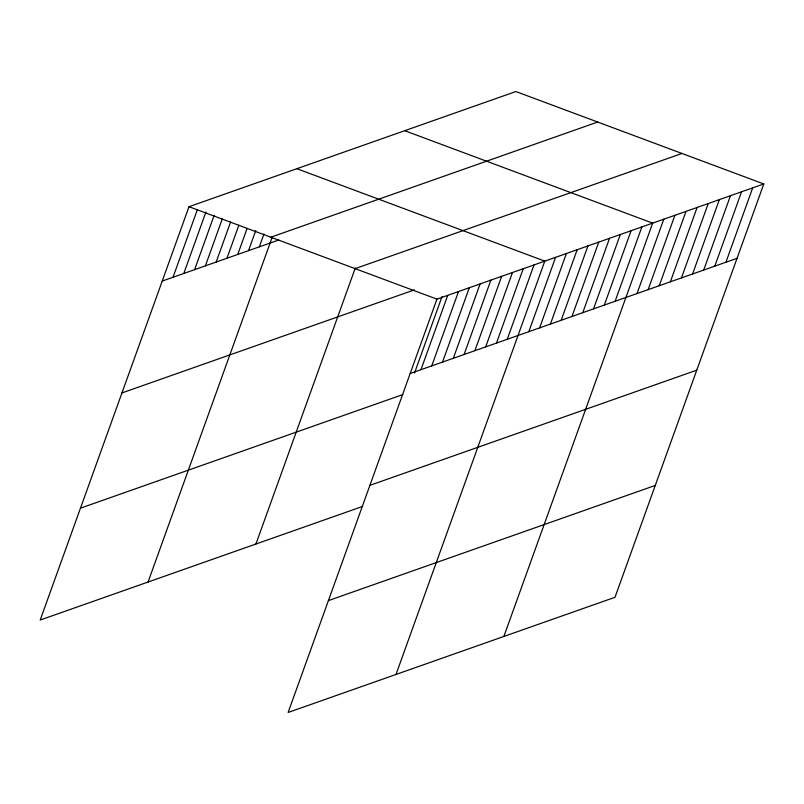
<?xml version="1.0" encoding="UTF-8"?>
<svg xmlns="http://www.w3.org/2000/svg" width="804" height="804" viewBox="0 0 804 804"><rect width="100%" height="100%" fill="white"/><g stroke="black" fill="none" stroke-linecap="round" stroke-linejoin="round"><path stroke-width="1.21" d="M763.8 183.965L436.944 299.138L288.133 712.465L615 597.292L763.8 183.965L515.866 91.535L189 206.708L40.2 620.035L362.614 506.43M173.021 277.259L197.241 209.995M183.814 273.46L205.904 212.095M194.598 269.652L214.145 215.371M205.382 265.853L222.376 218.648M216.175 262.054L230.617 221.934M226.959 258.255L238.848 225.21M237.743 254.456L247.089 228.487M248.526 250.657L255.752 230.587M259.32 246.848L263.993 233.874M148.067 582.026L272.224 237.15M255.923 544.017L355.308 267.963M414.532 373.006L442.049 296.565M420.964 369.689L447.727 295.339M431.748 365.89L458.511 291.54M442.532 362.081L469.305 287.742M453.315 358.282L480.088 283.933M464.109 354.484L490.872 280.134M474.893 350.685L501.656 276.335M485.676 346.886L512.449 272.536M496.47 343.077L523.233 268.737M507.254 339.278L534.017 264.938M396 674.455L544.8 261.129L296.867 168.699M528.821 331.68L555.594 257.33M539.615 327.881L566.378 253.531M550.398 324.072L577.161 249.732M561.182 320.273L587.945 245.934M571.966 316.474L598.739 242.125M582.759 312.676L609.522 238.326M593.543 308.877L620.306 234.527M604.327 305.078L631.1 230.728M615.12 301.269L641.883 226.929M503.867 636.446L652.667 223.13L404.734 130.7M637.019 293.56L663.782 219.211M648.124 289.641L674.898 215.291M659.24 285.721L686.003 211.382M670.355 281.812L697.118 207.462M681.47 277.893L708.234 203.543M692.586 273.973L719.349 199.633M703.691 270.064L730.464 195.714M714.806 266.144L741.569 191.794M725.922 262.225L752.685 187.885M270.827 237.21L597.684 122.037M162.237 281.058L278.727 240.014M355.127 268.636L681.983 153.463M121.967 392.925L414.372 289.882M410.171 373.488L737.037 258.315M80.47 508.168L402.884 394.563M369.9 485.345L696.756 370.172M328.414 600.598L655.27 485.425M189 206.708L436.944 299.138"/></g></svg>
